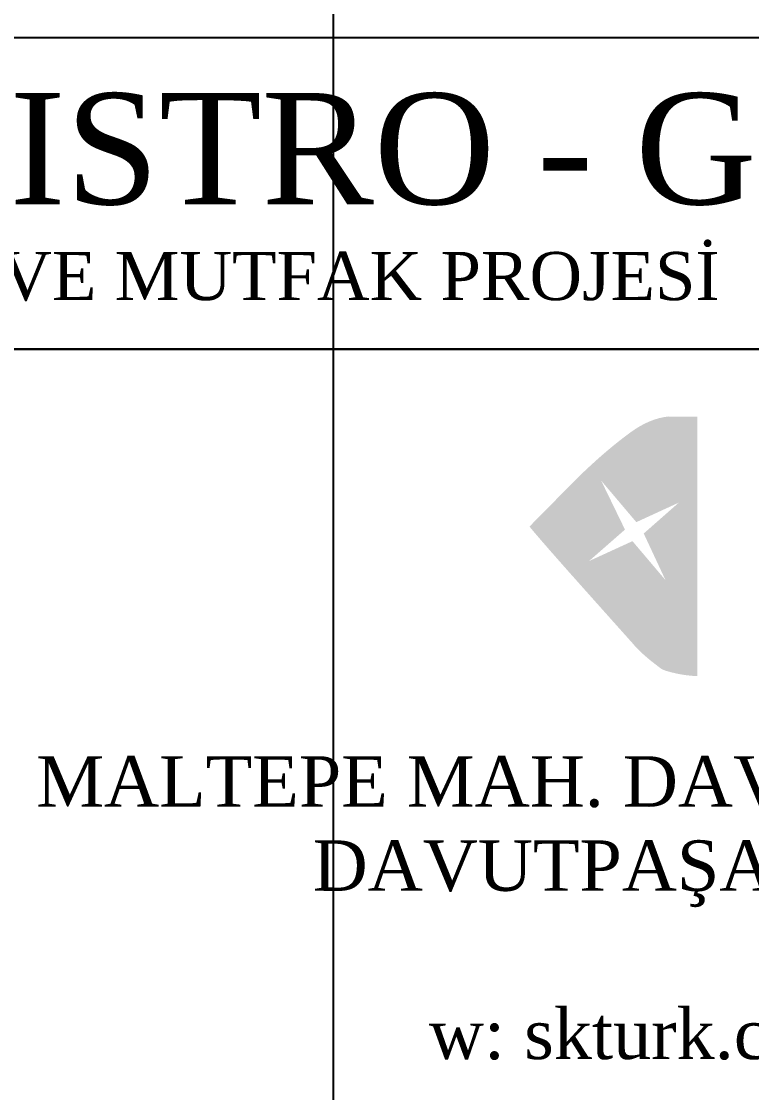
# Model space of a CAD drawing. Header units: millimetres. Extents: x 5004 to 15052, y -6179 to -3495.
# Drawn here: x 11009.1 to 11155, y -5667.1 to -5453 of the extents above; entities that cross this region are included whole.
import ezdxf
from ezdxf.enums import TextEntityAlignment as Align

# ---------------------------------------------------------------- set-up
doc = ezdxf.new("R2010")
doc.units = ezdxf.units.MM
doc.layers.add('Sktürk ANTET', color=7, linetype='Continuous')
doc.styles.add('CGOMEGA', font='times.ttf', dxfattribs={"height": 15})

# ---------------------------------------------------------------- blocks, each defined once
blk = doc.blocks.new('A$C7F967E95')
at = {"layer": 'Sktürk ANTET', "true_color": 0xd83225}
h = blk.add_hatch(color=22, dxfattribs=at)
h.dxf.hatch_style = 1
edge = h.paths.add_edge_path()
edge.add_spline(control_points=[(72.23, 3.25), (72.23, 3.25), (72.23, 55.12), (72.23, 55.12), (72.23, 55.12), (72.23, 55.12), (72.23, 55.12), (72.23, 55.12)], knot_values=[0.863637, 0.863637, 0.863637, 0.863637, 0.886364, 0.886364, 0.886364, 0.88639, 0.909092, 0.909092, 0.909092, 0.909092], degree=3, periodic=0)
edge.add_spline(control_points=[(72.23, 55.12), (72.23, 55.12), (66.52, 55.12), (66.52, 55.12)], knot_values=[0.909092, 0.909092, 0.909092, 0.909092, 1, 1, 1, 1], degree=3, periodic=0)
edge.add_spline(control_points=[(66.52, 55.13), (64, 54.88), (61.45, 53.82), (58.89, 51.94), (58.89, 51.94), (58.89, 51.94), (58.89, 51.94), (58.89, 51.94)], knot_values=[0.045455, 0.045455, 0.045455, 0.045455, 0.068182, 0.068182, 0.068182, 0.068208, 0.09091, 0.09091, 0.09091, 0.09091], degree=3, periodic=0)
edge.add_spline(control_points=[(58.89, 51.94), (56.32, 50.06), (53.7, 47.89), (51.03, 45.42), (51.03, 45.42), (51.03, 45.42), (51.03, 45.42), (51.03, 45.42)], knot_values=[0.09091, 0.09091, 0.09091, 0.09091, 0.113637, 0.113637, 0.113637, 0.113662, 0.136364, 0.136364, 0.136364, 0.136364], degree=3, periodic=0)
edge.add_spline(control_points=[(51.03, 45.42), (49.99, 44.48), (48.93, 43.46), (47.84, 42.38), (47.84, 42.38), (47.84, 42.38), (47.84, 42.38), (47.84, 42.38)], knot_values=[0.136364, 0.136364, 0.136364, 0.136364, 0.159091, 0.159091, 0.159091, 0.159117, 0.181819, 0.181819, 0.181819, 0.181819], degree=3, periodic=0)
edge.add_spline(control_points=[(47.84, 42.38), (46.76, 41.29), (45.68, 40.2), (44.62, 39.12), (44.62, 39.12), (44.62, 39.12), (44.62, 39.12), (44.62, 39.12)], knot_values=[0.181819, 0.181819, 0.181819, 0.181819, 0.204546, 0.204546, 0.204546, 0.204571, 0.227273, 0.227273, 0.227273, 0.227273], degree=3, periodic=0)
edge.add_spline(control_points=[(44.62, 39.12), (43.56, 38.03), (42.52, 36.98), (41.51, 35.97), (41.51, 35.97), (41.51, 35.97), (41.51, 35.97), (41.51, 35.97)], knot_values=[0.227273, 0.227273, 0.227273, 0.227273, 0.25, 0.25, 0.25, 0.250026, 0.272728, 0.272728, 0.272728, 0.272728], degree=3, periodic=0)
edge.add_spline(control_points=[(41.51, 35.97), (40.49, 34.96), (39.57, 34), (38.73, 33.12), (38.73, 33.12), (38.73, 33.12), (38.73, 33.12), (38.73, 33.12)], knot_values=[0.272728, 0.272728, 0.272728, 0.272728, 0.295455, 0.295455, 0.295455, 0.29548, 0.318182, 0.318182, 0.318182, 0.318182], degree=3, periodic=0)
edge.add_spline(control_points=[(38.73, 33.12), (39.12, 32.62), (40.04, 31.55), (41.47, 29.89), (41.47, 29.89), (41.47, 29.89), (41.47, 29.89), (41.47, 29.89)], knot_values=[0.318182, 0.318182, 0.318182, 0.318182, 0.34091, 0.34091, 0.34091, 0.340935, 0.363637, 0.363637, 0.363637, 0.363637], degree=3, periodic=0)
edge.add_spline(control_points=[(41.47, 29.89), (42.9, 28.24), (44.61, 26.3), (46.58, 24.07), (46.58, 24.07), (46.58, 24.07), (46.58, 24.07), (46.58, 24.07)], knot_values=[0.363637, 0.363637, 0.363637, 0.363637, 0.386364, 0.386364, 0.386364, 0.386389, 0.409091, 0.409091, 0.409091, 0.409091], degree=3, periodic=0)
edge.add_spline(control_points=[(46.58, 24.07), (48.56, 21.85), (50.67, 19.48), (52.92, 16.96), (52.92, 16.96), (52.92, 16.96), (52.92, 16.96), (52.92, 16.96)], knot_values=[0.409091, 0.409091, 0.409091, 0.409091, 0.431819, 0.431819, 0.431819, 0.431844, 0.454546, 0.454546, 0.454546, 0.454546], degree=3, periodic=0)
edge.add_spline(control_points=[(52.92, 16.96), (55.17, 14.44), (57.33, 12.02), (59.41, 9.7), (59.41, 9.7), (59.41, 9.7), (59.41, 9.7), (59.41, 9.7)], knot_values=[0.454546, 0.454546, 0.454546, 0.454546, 0.477273, 0.477273, 0.477273, 0.477299, 0.5, 0.5, 0.5, 0.5], degree=3, periodic=0)
edge.add_spline(control_points=[(59.41, 9.7), (59.9, 9.1), (60.47, 8.51), (61.11, 7.92), (61.11, 7.92), (61.11, 7.92), (61.11, 7.92), (61.11, 7.92)], knot_values=[0.5, 0.5, 0.5, 0.5, 0.522728, 0.522728, 0.522728, 0.522753, 0.545455, 0.545455, 0.545455, 0.545455], degree=3, periodic=0)
edge.add_spline(control_points=[(61.11, 7.92), (61.75, 7.33), (62.37, 6.79), (62.96, 6.32), (62.96, 6.32), (62.96, 6.32), (62.96, 6.32), (62.96, 6.32)], knot_values=[0.545455, 0.545455, 0.545455, 0.545455, 0.568182, 0.568182, 0.568182, 0.568208, 0.59091, 0.59091, 0.59091, 0.59091], degree=3, periodic=0)
edge.add_spline(control_points=[(62.96, 6.32), (63.56, 5.85), (64.07, 5.45), (64.52, 5.1), (64.52, 5.1), (64.52, 5.1), (64.52, 5.1), (64.52, 5.1)], knot_values=[0.59091, 0.59091, 0.59091, 0.59091, 0.613637, 0.613637, 0.613637, 0.613662, 0.636364, 0.636364, 0.636364, 0.636364], degree=3, periodic=0)
edge.add_spline(control_points=[(64.52, 5.1), (64.96, 4.76), (65.26, 4.56), (65.41, 4.51), (65.41, 4.51), (65.41, 4.51), (65.41, 4.51), (65.41, 4.51)], knot_values=[0.636364, 0.636364, 0.636364, 0.636364, 0.659091, 0.659091, 0.659091, 0.659117, 0.681819, 0.681819, 0.681819, 0.681819], degree=3, periodic=0)
edge.add_spline(control_points=[(65.41, 4.51), (66.05, 4.26), (66.93, 4.01), (68.04, 3.77), (68.04, 3.77), (68.04, 3.77), (68.04, 3.77), (68.04, 3.77)], knot_values=[0.681819, 0.681819, 0.681819, 0.681819, 0.704546, 0.704546, 0.704546, 0.704571, 0.727273, 0.727273, 0.727273, 0.727273], degree=3, periodic=0)
edge.add_spline(control_points=[(68.04, 3.77), (69.15, 3.52), (70.4, 3.35), (71.78, 3.25)], knot_values=[0.727273, 0.727273, 0.727273, 0.727273, 0.772727, 0.772727, 0.772727, 0.772727], degree=3, periodic=0)
edge.add_spline(control_points=[(71.78, 3.25), (71.78, 3.25), (71.78, 3.25), (71.78, 3.25), (71.78, 3.25), (71.78, 3.25), (72.23, 3.25), (72.23, 3.25), (72.23, 3.25), (72.23, 3.25), (72.23, 3.25), (72.23, 3.25)], knot_values=[0.818181, 0.818181, 0.818181, 0.818181, 0.840909, 0.840909, 0.840909, 0.840935, 0.84096, 0.840986, 0.841011, 0.841036, 0.863637, 0.863637, 0.863637, 0.863637], degree=3, periodic=0)
edge = h.paths.add_edge_path(flags=16)
edge.add_spline(control_points=[(68.57, 37.92), (68.57, 37.92), (68.57, 37.92), (68.57, 37.92), (68.57, 37.92), (68.57, 37.92), (61.55, 31.74), (61.55, 31.74), (61.55, 31.74), (61.55, 31.74), (65.9, 22.42), (65.9, 22.42)], knot_values=[0.222222, 0.222222, 0.222222, 0.222222, 0.277778, 0.277778, 0.277778, 0.277803, 0.333333, 0.333333, 0.333333, 0.333359, 0.444444, 0.444444, 0.444444, 0.444444], degree=3, periodic=0)
edge.add_spline(control_points=[(65.9, 22.42), (65.9, 22.42), (65.9, 22.42), (65.9, 22.42), (65.9, 22.42), (65.9, 22.42), (59.3, 30.21), (59.3, 30.21), (59.3, 30.21), (59.3, 30.21), (50.6, 26.22), (50.6, 26.22)], knot_values=[0.444444, 0.444444, 0.444444, 0.444444, 0.5, 0.5, 0.5, 0.500025, 0.555556, 0.555556, 0.555556, 0.555581, 0.666667, 0.666667, 0.666667, 0.666667], degree=3, periodic=0)
edge.add_spline(control_points=[(50.6, 26.22), (50.6, 26.22), (50.6, 26.22), (50.6, 26.22), (50.6, 26.22), (50.6, 26.22), (57.8, 32.52), (57.8, 32.52), (57.8, 32.52), (57.8, 32.52), (53.05, 42.3), (53.05, 42.3), (53.05, 42.3), (60.07, 34.01), (60.07, 34.01), (60.07, 34.01), (60.07, 34.01), (68.57, 37.92), (68.57, 37.92)], knot_values=[0.666667, 0.666667, 0.666667, 0.666667, 0.722222, 0.722222, 0.722222, 0.722248, 0.777778, 0.777778, 0.777778, 0.777803, 1, 1, 1, 1.111111, 1.111111, 1.111111, 1.111137, 1.222222, 1.222222, 1.222222, 1.222222], degree=3, periodic=0)

msp = doc.modelspace()

# ---------------------------------------------------------------- linework, layer by layer
at = {"color": 1}
msp.add_line((11071.38, -4710.34), (11071.38, -6179.34), dxfattribs=at)
at = {"layer": 'Sktürk ANTET'}
for points in [[(10660.59, -5456.23), (11459.15, -5456.23), (11459.15, -5518.51), (10660.59, -5518.51)], [(11005.68, -5518.51), (11420.87, -5518.51), (11420.87, -5670.49), (11005.68, -5670.49)]]:
    msp.add_lwpolyline(points, close=True, dxfattribs=at)

# ---------------------------------------------------------------- block references
msp.add_blockref('A$C7F967E95', (11071.89, -5587.12))

# ---------------------------------------------------------------- texts
at = {"layer": 'Sktürk ANTET', "style": 'CGOMEGA'}
for s, height, p in [('COSTERO BISTRO - GİRİŞ KAT', 22.2361, (11059.87, -5489.58)), ('BAR VE MUTFAK PROJESİ', 9.6356, (11059.87, -5508.73))]:
    msp.add_text(s, height=height, dxfattribs=at).set_placement(p, align=Align.CENTER)
at = {"layer": 'Sktürk ANTET', "insert": (11213.28, -5631.82), "char_height": 10.0863, "width": 474.4046, "attachment_point": 5, "style": 'CGOMEGA'}
msp.add_mtext('MALTEPE MAH. DAVUTPAŞA CAD. YILDIZ SOK. NO: 6/ A\\PDAVUTPAŞA/ ZEYTİNBURNU/ İSTANBUL\\Pp: 0212 909 4312\\Pw: skturk.com.tr | e: info@skturk.com.tr', dxfattribs=at)

doc.saveas('drawing.dxf')
